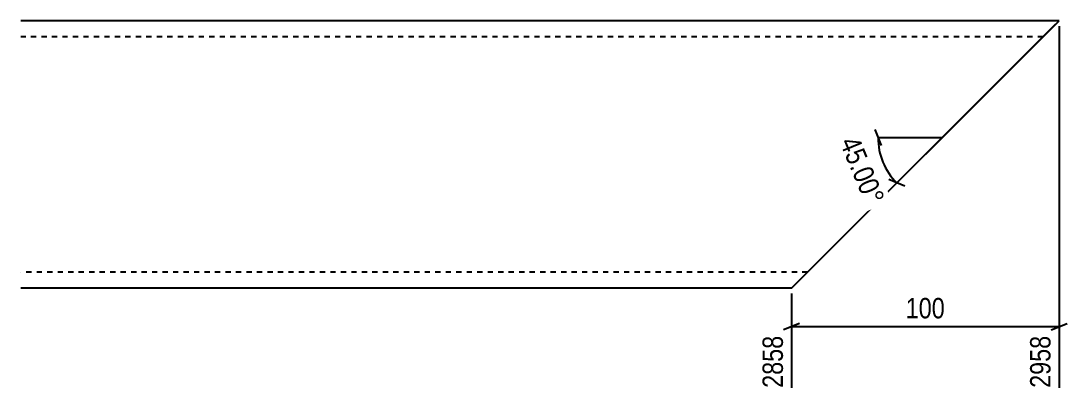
# Model space of a CAD drawing. Header units: millimetres. Extents: x 6 to 11638, y 4 to 152.
# Drawn here: x 11246.9 to 11637.9, y 4.4 to 143.3 of the extents above; entities that cross this region are included whole.
import ezdxf

# ---------------------------------------------------------------- set-up
doc = ezdxf.new("R2010")
doc.units = ezdxf.units.MM
doc.linetypes.add('DXK_LINE_DOT2', pattern=[3.9198, 1.9599, -1.9599])
doc.layers.add('MÅLSÆTNING', color=7, linetype='Continuous')
doc.layers.add('STÅL', color=7, linetype='Continuous')
doc.styles.add('Arial Narrow', font='ARIALN.TTF', dxfattribs={"height": 0.2})

msp = doc.modelspace()

# ---------------------------------------------------------------- linework, layer by layer
at = {"layer": 'MÅLSÆTNING', "color": 7, "linetype": 'Continuous'}
for p, q in [((11633.45, 141.92), (11574.24, 82.7)), ((11634.87, 141.33), (11634.87, 6)), ((11566.01, 102.67), (11568.41, 96.67)), ((11567.21, 99.67), (11591.21, 99.67)), ((11574.24, 82.7), (11591.21, 99.67)), ((11577.21, 81.43), (11571.27, 83.97)), ((11534.87, 41.33), (11534.87, 6)), ((11537.87, 30.1), (11531.87, 27.7)), ((11534.87, 28.9), (11634.87, 28.9)), ((11631.87, 27.7), (11637.87, 30.1))]:
    msp.add_line(p, q, dxfattribs=at)
msp.add_arc((11591.21, 99.67), 24, 180, 225, dxfattribs=at)
at = {"layer": 'STÅL', "color": 2, "linetype": 'Continuous'}
for p, q in [((11634.87, 143.33), (11246.87, 143.33)), ((11534.87, 43.33), (11634.87, 143.33)), ((11534.87, 43.33), (11246.87, 43.33))]:
    msp.add_line(p, q, dxfattribs=at)
at = {"layer": 'STÅL', "color": 7, "linetype": 'DXK_LINE_DOT2'}
for p, q in [((11628.87, 137.33), (11246.87, 137.33)), ((11540.87, 49.33), (11246.87, 49.33))]:
    msp.add_line(p, q, dxfattribs=at)

# ---------------------------------------------------------------- next in the draw order: wipeouts: each hides what was drawn before it
at = {"color": 0}
for points in [[(11561.96, 71.64), (11572.3, 75.92), (11561.05, 103.1), (11550.7, 98.81)], [(11593.78, 30.4), (11593.78, 41.6), (11575.95, 41.6), (11575.95, 30.4)]]:
    msp.add_wipeout(points, dxfattribs=at).dxf.layer = 'MÅLSÆTNING'
at = {"color": 0, "linetype": 'Continuous'}
for points in [[(11533.27, 27.1), (11522.07, 27.1), (11522.07, 4.4), (11533.27, 4.4)], [(11633.27, 27.1), (11622.07, 27.1), (11622.07, 4.4), (11633.27, 4.4)]]:
    msp.add_wipeout(points, dxfattribs=at).dxf.layer = 'MÅLSÆTNING'

# ---------------------------------------------------------------- next in the draw order: texts
at = {"layer": 'MÅLSÆTNING', "color": 3, "style": 'Arial Narrow'}
msp.add_text('45.00°', height=7.635, rotation=-67.5002, dxfattribs=at).set_placement((11552.79, 97.94))
msp.add_text('100', height=7.635, dxfattribs=at).set_placement((11577.55, 32))
at = {"layer": 'MÅLSÆTNING', "color": 3, "linetype": 'Continuous', "style": 'Arial Narrow'}
for s, p in [('2858', (11531.67, 6)), ('2958', (11631.67, 6))]:
    msp.add_text(s, height=7.635, rotation=90.0002, dxfattribs=at).set_placement(p)

doc.saveas('drawing.dxf')
